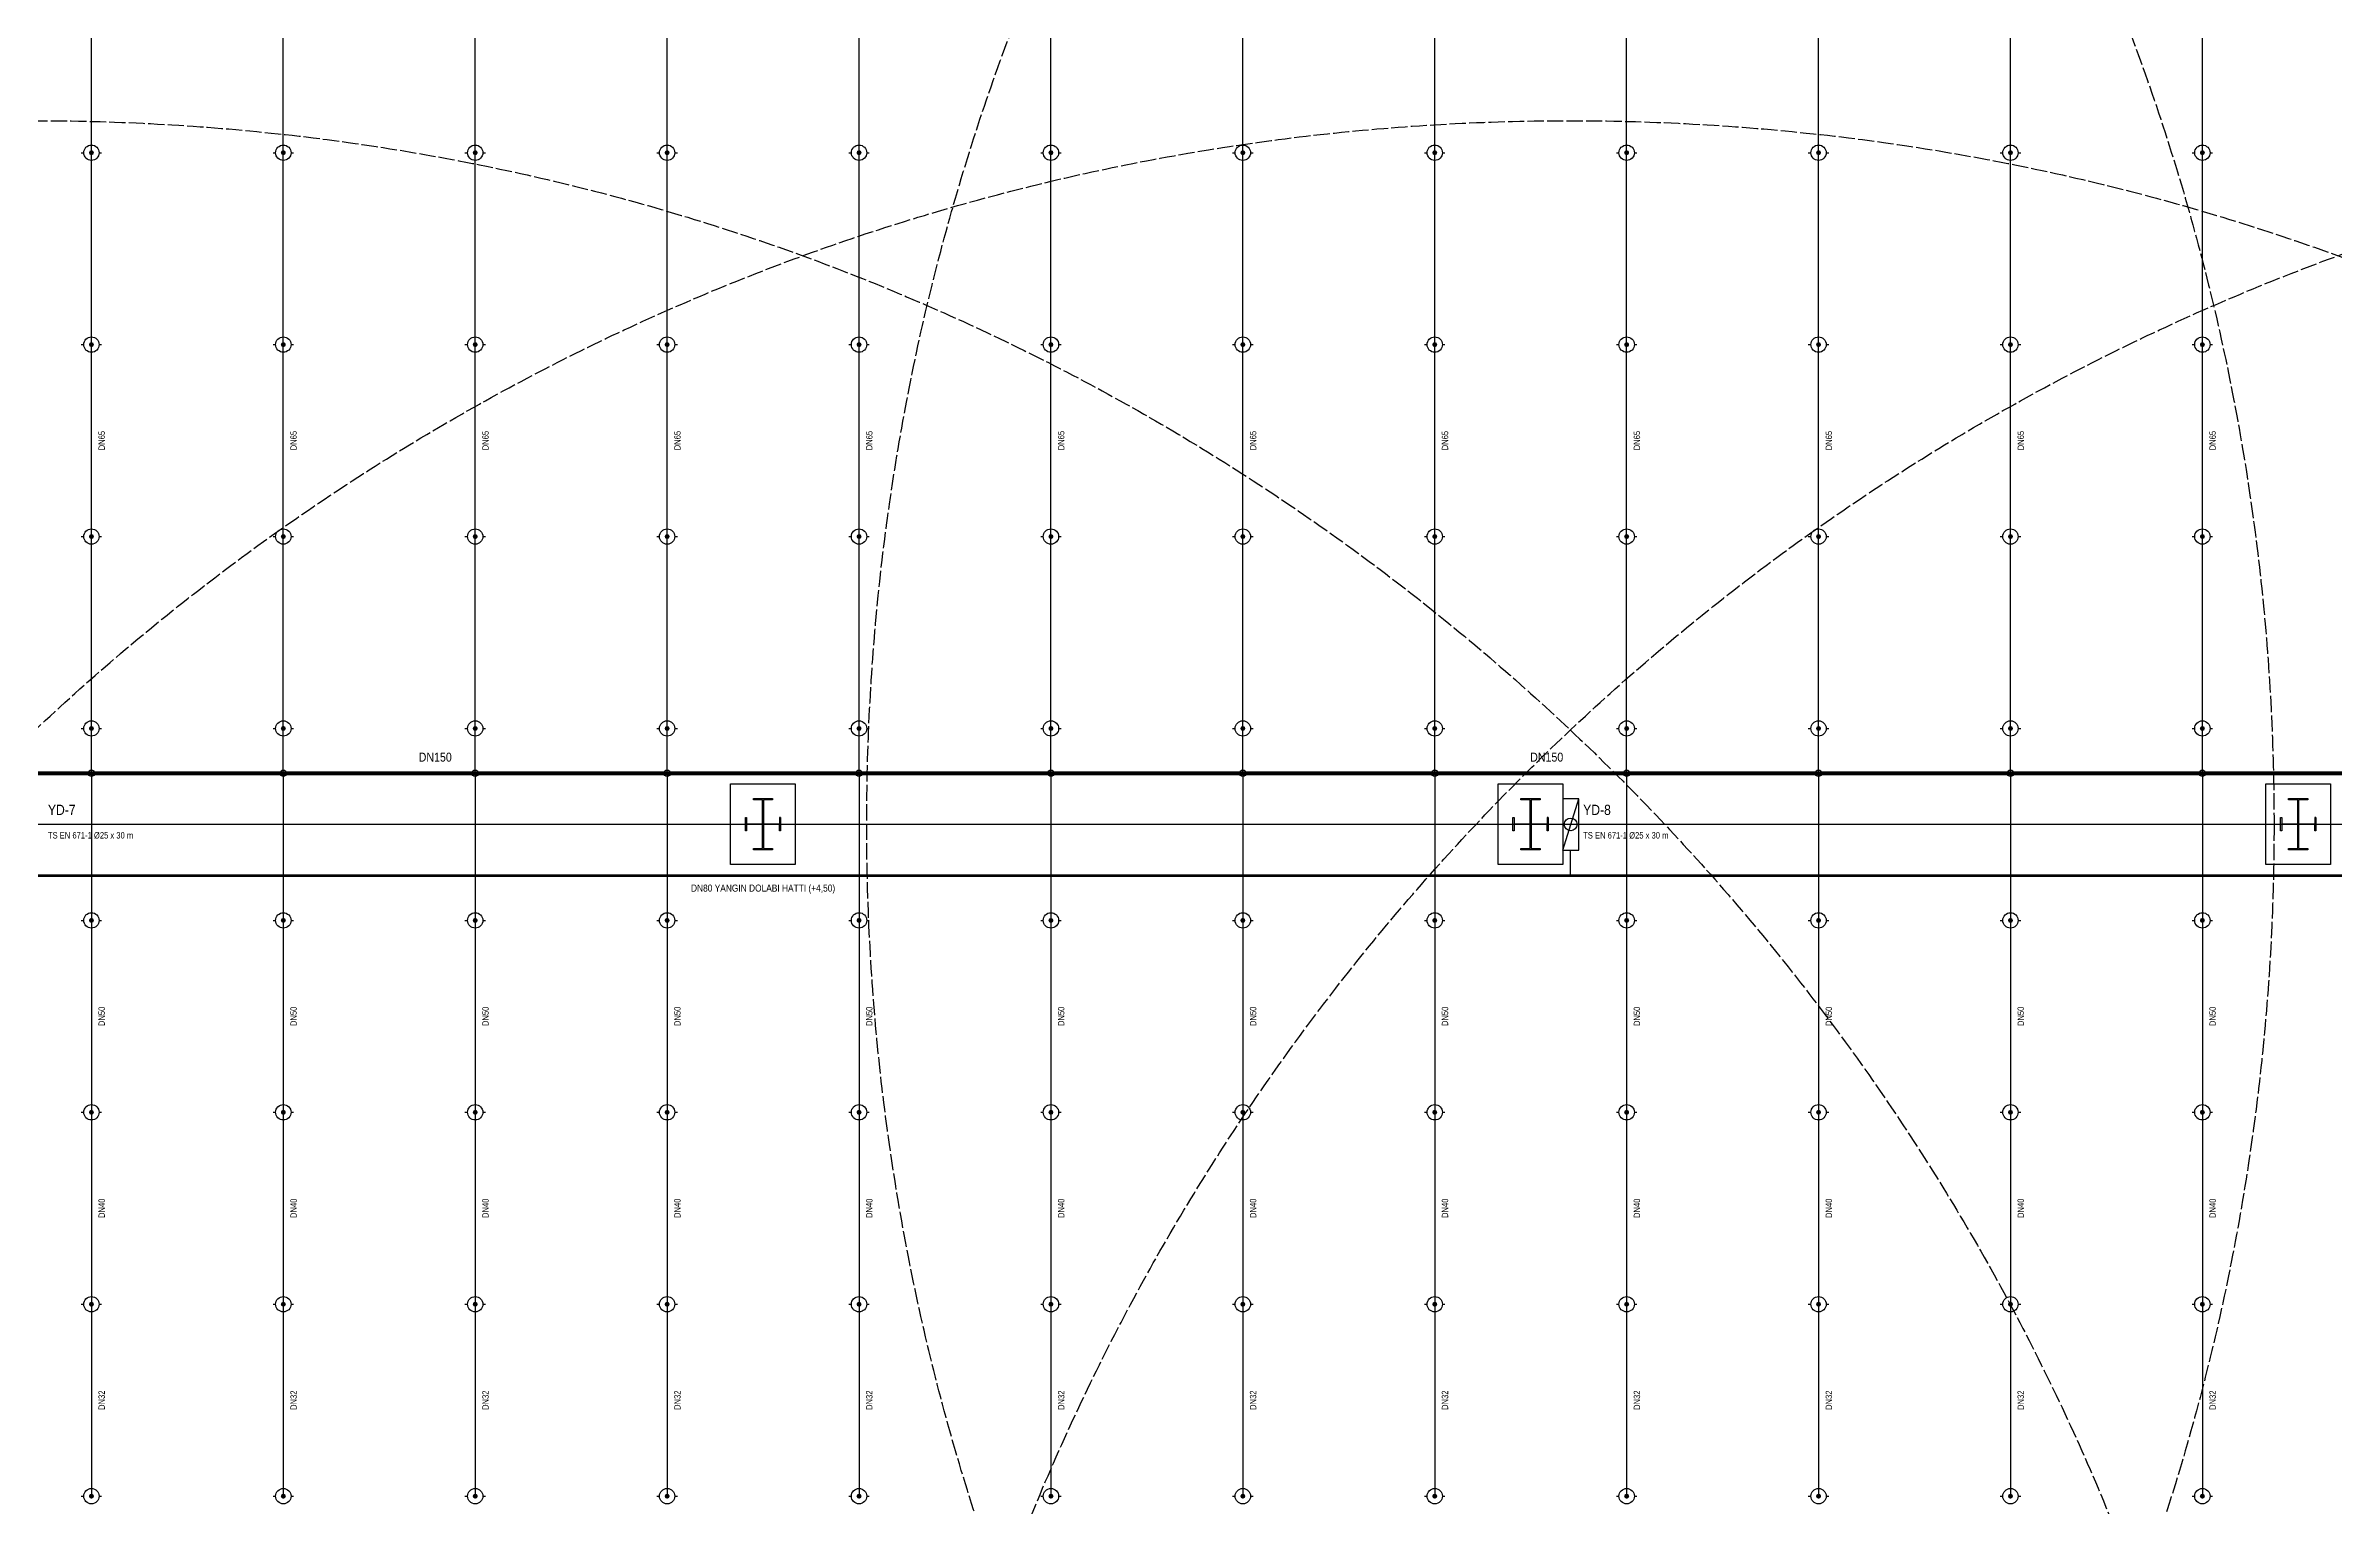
# Model space of a CAD drawing. Header units: centimetres. Extents: x 183171 to 202211, y -17274 to 19108.
# Drawn here: x 186688 to 190265, y 11990 to 14273 of the extents above; entities that cross this region are included whole.
import ezdxf
from ezdxf.enums import TextEntityAlignment as Align

# ---------------------------------------------------------------- set-up
doc = ezdxf.new("R2010")
doc.units = ezdxf.units.CM
doc.header["$LTSCALE"] = 20
doc.linetypes.add('DASHED', pattern=[1.524, 1.27, -0.254])
for name, color, linetype in [('ROTAS-MIMARI', 8, 'CONTINUOUS'), ('ROTAS-MIMARI-AKS', 8, 'CONTINUOUS'), ('ROTAS-MIMARI-KOLON', 8, 'CONTINUOUS'), ('ROTAS-YANGIN-BASLIK', 1, 'CONTINUOUS'), ('ROTAS-YANGIN-CAP', 2, 'CONTINUOUS'), ('ROTAS-YANGIN-DOLAP', 30, 'CONTINUOUS'), ('ROTAS-YANGIN-DOLAP-BORU', 30, 'CONTINUOUS'), ('ROTAS-YANGIN-DOLAP-ETKI', 9, 'DASHED'), ('ROTAS-YANGIN-SPR-ANA', 1, 'CONTINUOUS'), ('ROTAS-YANGIN-SPR-BORU', 1, 'CONTINUOUS')]:
    doc.layers.add(name, color=color, linetype=linetype)
doc.styles.add('ROTAS', font='arial.ttf')

# ---------------------------------------------------------------- blocks, each defined once
blk = doc.blocks.new('ROTAS-SMB-SPR-DIK')
h = blk.add_hatch(color=256)
h.dxf.hatch_style = 1
h.paths.add_polyline_path([(4, 0), (2.8, 2.8), (0, 4), (-2.8, 2.8), (-4, 0), (-2.8, -2.8), (0, -4), (2.8, -2.8)])
for p, q in [((-16, 0), (-12, 0)), ((12, 0), (16, 0))]:
    blk.add_line(p, q)
blk.add_circle((0, 0), 12)
blk = doc.blocks.new('ROTAS-SMB-DOLAP-PLAN')
blk.add_line((0, -40), (25, 40))
blk.add_lwpolyline([(0, -40), (25, -40), (25, 40), (0, 40)], close=True)
blk.add_circle((12.5, 0), 10)

msp = doc.modelspace()

# ---------------------------------------------------------------- linework, layer by layer
at = {"layer": 'ROTAS-MIMARI'}
for points in [[(187758.3, 13119.3), (187859.3, 13119.3), (187859.3, 12993.3), (187758.3, 12993.3), (187758.3, 13119.3)], [(188958.3, 13119.3), (189059.3, 13119.3), (189059.3, 12993.3), (188958.3, 12993.3), (188958.3, 13119.3)], [(190158.3, 13119.3), (190259.3, 13119.3), (190259.3, 12993.3), (190158.3, 12993.3), (190158.3, 13119.3)]]:
    msp.add_lwpolyline(points, dxfattribs=at)
at = {"layer": 'ROTAS-MIMARI-AKS'}
msp.add_lwpolyline([(184958.8, 13056.3), (200258.8, 13056.3)], dxfattribs=at)
at = {"layer": 'ROTAS-MIMARI-KOLON'}
for points in [[(187793.8, 13096.3), (187793.8, 13096.3)], [(187793.8, 13096.3), (187793.8, 13096.3)], [(187793.8, 13094.3), (187793.8, 13096.3)], [(187793.8, 13096.3), (187823.8, 13096.3)], [(187808, 13094.3), (187793.8, 13094.3)], [(187808, 13018.3), (187808, 13094.3)], [(187823.8, 13094.3), (187809.5, 13094.3)], [(187809.5, 13094.3), (187809.5, 13018.3)], [(187823.8, 13096.3), (187823.8, 13094.3)], [(188993.8, 13096.3), (188993.8, 13096.3)], [(188993.8, 13096.3), (188993.8, 13096.3)], [(188993.8, 13094.3), (188993.8, 13096.3)], [(188993.8, 13096.3), (189023.8, 13096.3)], [(189008, 13094.3), (188993.8, 13094.3)], [(189008, 13018.3), (189008, 13094.3)], [(189023.8, 13094.3), (189009.5, 13094.3)], [(189009.5, 13094.3), (189009.5, 13018.3)], [(189023.8, 13096.3), (189023.8, 13094.3)], [(190193.8, 13096.3), (190193.8, 13096.3)], [(190193.8, 13096.3), (190193.8, 13096.3)], [(190193.8, 13094.3), (190193.8, 13096.3)], [(190193.8, 13096.3), (190223.8, 13096.3)], [(190208, 13094.3), (190193.8, 13094.3)], [(190208, 13018.3), (190208, 13094.3)], [(190223.8, 13094.3), (190209.5, 13094.3)], [(190209.5, 13094.3), (190209.5, 13018.3)], [(190223.8, 13096.3), (190223.8, 13094.3)], [(187781.3, 13045.8), (187781.3, 13066.8)], [(187781.3, 13066.8), (187783, 13066.8)], [(187783, 13066.8), (187783, 13056.8)], [(187836.3, 13066.8), (187834.6, 13066.8)], [(187834.6, 13066.8), (187834.6, 13056.8)], [(187836.3, 13066.8), (187836.3, 13045.8)], [(188981.3, 13045.8), (188981.3, 13066.8)], [(188981.3, 13066.8), (188983, 13066.8)], [(188983, 13066.8), (188983, 13056.8)], [(189036.3, 13066.8), (189034.6, 13066.8)], [(189034.6, 13066.8), (189034.6, 13056.8)], [(189036.3, 13066.8), (189036.3, 13045.8)], [(190181.3, 13045.8), (190181.3, 13066.8)], [(190181.3, 13066.8), (190183, 13066.8)], [(190183, 13066.8), (190183, 13056.8)], [(190236.3, 13066.8), (190234.6, 13066.8)], [(190234.6, 13066.8), (190234.6, 13056.8)], [(190236.3, 13066.8), (190236.3, 13045.8)], [(187783, 13045.8), (187781.3, 13045.8)], [(187783, 13056.8), (187834.6, 13056.8)], [(187834.6, 13055.7), (187783, 13055.7)], [(187783, 13055.7), (187783, 13045.8)], [(187834.6, 13045.8), (187834.6, 13055.7)], [(187836.3, 13045.8), (187834.6, 13045.8)], [(188983, 13045.8), (188981.3, 13045.8)], [(188983, 13056.8), (189034.6, 13056.8)], [(189034.6, 13055.7), (188983, 13055.7)], [(188983, 13055.7), (188983, 13045.8)], [(189034.6, 13045.8), (189034.6, 13055.7)], [(189036.3, 13045.8), (189034.6, 13045.8)], [(190183, 13045.8), (190181.3, 13045.8)], [(190183, 13056.8), (190234.6, 13056.8)], [(190234.6, 13055.7), (190183, 13055.7)], [(190183, 13055.7), (190183, 13045.8)], [(190234.6, 13045.8), (190234.6, 13055.7)], [(190236.3, 13045.8), (190234.6, 13045.8)], [(187793.8, 13016.3), (187793.8, 13018.3)], [(187793.8, 13018.3), (187808, 13018.3)], [(187823.8, 13016.3), (187793.8, 13016.3)], [(187809.5, 13018.3), (187823.8, 13018.3)], [(187823.8, 13018.3), (187823.8, 13016.3)], [(188993.8, 13016.3), (188993.8, 13018.3)], [(188993.8, 13018.3), (189008, 13018.3)], [(189023.8, 13016.3), (188993.8, 13016.3)], [(189009.5, 13018.3), (189023.8, 13018.3)], [(189023.8, 13018.3), (189023.8, 13016.3)], [(190193.8, 13016.3), (190193.8, 13018.3)], [(190193.8, 13018.3), (190208, 13018.3)], [(190223.8, 13016.3), (190193.8, 13016.3)], [(190209.5, 13018.3), (190223.8, 13018.3)], [(190223.8, 13018.3), (190223.8, 13016.3)]]:
    msp.add_lwpolyline(points, dxfattribs=at)
at = {"layer": 'ROTAS-YANGIN-DOLAP-BORU'}
for points, const_width in [([(189071, 12976), (189071, 13016)], 2), ([(184609, 12976), (198639, 12976)], 4)]:
    msp.add_lwpolyline(points, dxfattribs=dict(at, const_width=const_width))
at = {"layer": 'ROTAS-YANGIN-DOLAP-ETKI'}
for centre in [(186671, 13056), (189071, 13056), (191471, 13056), (186671, 10656), (189071, 10656), (191471, 10656)]:
    msp.add_circle(centre, 3500, dxfattribs=at)
at = {"layer": 'ROTAS-YANGIN-SPR-ANA', "const_width": 6}
msp.add_lwpolyline([(192509, 13136), (185559, 13136)], dxfattribs=at)
at = {"layer": 'ROTAS-YANGIN-SPR-ANA'}
for centre in [(186759, 13136), (187059, 13136), (187359, 13136), (187659, 13136), (187959, 13136), (188259, 13136), (188559, 13136), (188859, 13136), (189159, 13136), (189459, 13136), (189759, 13136), (190059, 13136)]:
    msp.add_circle(centre, 5, dxfattribs=at)
at = {"layer": 'ROTAS-YANGIN-SPR-BORU'}
for p, q in [((186759, 14106), (186759, 14406)), ((187059, 14106), (187059, 14406)), ((187359, 14106), (187359, 14406)), ((187659, 14106), (187659, 14406)), ((187959, 14106), (187959, 14406)), ((188259, 14106), (188259, 14406)), ((188559, 14106), (188559, 14406)), ((188859, 14106), (188859, 14406)), ((189159, 14106), (189159, 14406)), ((189459, 14106), (189459, 14406)), ((189759, 14106), (189759, 14406)), ((190059, 14106), (190059, 14406)), ((186759, 13806), (186759, 14106)), ((187059, 13806), (187059, 14106)), ((187359, 13806), (187359, 14106)), ((187659, 13806), (187659, 14106)), ((187959, 13806), (187959, 14106)), ((188259, 13806), (188259, 14106)), ((188559, 13806), (188559, 14106)), ((188859, 13806), (188859, 14106)), ((189159, 13806), (189159, 14106)), ((189459, 13806), (189459, 14106)), ((189759, 13806), (189759, 14106)), ((190059, 13806), (190059, 14106)), ((186759, 13506), (186759, 13806)), ((187059, 13506), (187059, 13806)), ((187359, 13506), (187359, 13806)), ((187659, 13506), (187659, 13806)), ((187959, 13506), (187959, 13806)), ((188259, 13506), (188259, 13806)), ((188559, 13506), (188559, 13806)), ((188859, 13506), (188859, 13806)), ((189159, 13506), (189159, 13806)), ((189459, 13506), (189459, 13806)), ((189759, 13506), (189759, 13806)), ((190059, 13506), (190059, 13806)), ((186759, 13206), (186759, 13506)), ((187059, 13206), (187059, 13506)), ((187359, 13206), (187359, 13506)), ((187659, 13206), (187659, 13506)), ((187959, 13206), (187959, 13506)), ((188259, 13206), (188259, 13506)), ((188559, 13206), (188559, 13506)), ((188859, 13206), (188859, 13506)), ((189159, 13206), (189159, 13506)), ((189459, 13206), (189459, 13506)), ((189759, 13206), (189759, 13506)), ((190059, 13206), (190059, 13506)), ((186759, 13136), (186759, 13206)), ((187059, 13136), (187059, 13206)), ((187359, 13136), (187359, 13206)), ((187659, 13136), (187659, 13206)), ((187959, 13136), (187959, 13206)), ((188259, 13136), (188259, 13206)), ((188559, 13136), (188559, 13206)), ((188859, 13136), (188859, 13206)), ((189159, 13136), (189159, 13206)), ((189459, 13136), (189459, 13206)), ((189759, 13136), (189759, 13206)), ((190059, 13136), (190059, 13206)), ((186759, 13136), (186759, 12906)), ((187059, 13136), (187059, 12906)), ((187359, 13136), (187359, 12906)), ((187659, 13136), (187659, 12906)), ((187959, 13136), (187959, 12906)), ((188259, 13136), (188259, 12906)), ((188559, 13136), (188559, 12906)), ((188859, 13136), (188859, 12906)), ((189159, 13136), (189159, 12906)), ((189459, 13136), (189459, 12906)), ((189759, 13136), (189759, 12906)), ((190059, 13136), (190059, 12906)), ((186759, 12906), (186759, 12606)), ((187059, 12906), (187059, 12606)), ((187359, 12906), (187359, 12606)), ((187659, 12906), (187659, 12606)), ((187959, 12906), (187959, 12606)), ((188259, 12906), (188259, 12606)), ((188559, 12906), (188559, 12606)), ((188859, 12906), (188859, 12606)), ((189159, 12906), (189159, 12606)), ((189459, 12906), (189459, 12606)), ((189759, 12906), (189759, 12606)), ((190059, 12906), (190059, 12606)), ((186759, 12606), (186759, 12306)), ((187059, 12606), (187059, 12306)), ((187359, 12606), (187359, 12306)), ((187659, 12606), (187659, 12306)), ((187959, 12606), (187959, 12306)), ((188259, 12606), (188259, 12306)), ((188559, 12606), (188559, 12306)), ((188859, 12606), (188859, 12306)), ((189159, 12606), (189159, 12306)), ((189459, 12606), (189459, 12306)), ((189759, 12606), (189759, 12306)), ((190059, 12606), (190059, 12306)), ((186759, 12306), (186759, 12006)), ((187059, 12306), (187059, 12006)), ((187359, 12306), (187359, 12006)), ((187659, 12306), (187659, 12006)), ((187959, 12306), (187959, 12006)), ((188259, 12306), (188259, 12006)), ((188559, 12306), (188559, 12006)), ((188859, 12306), (188859, 12006)), ((189159, 12306), (189159, 12006)), ((189459, 12306), (189459, 12006)), ((189759, 12306), (189759, 12006)), ((190059, 12306), (190059, 12006))]:
    msp.add_line(p, q, dxfattribs=at)

# ---------------------------------------------------------------- block references
at = {"layer": 'ROTAS-YANGIN-BASLIK'}
for p in [(186759, 14106), (187059, 14106), (187359, 14106), (187659, 14106), (187959, 14106), (188259, 14106), (188559, 14106), (188859, 14106), (189159, 14106), (189459, 14106), (189759, 14106), (190059, 14106), (186759, 13806), (187059, 13806), (187359, 13806), (187659, 13806), (187959, 13806), (188259, 13806), (188559, 13806), (188859, 13806), (189159, 13806), (189459, 13806), (189759, 13806), (190059, 13806), (186759, 13506), (187059, 13506), (187359, 13506), (187659, 13506), (187959, 13506), (188259, 13506), (188559, 13506), (188859, 13506), (189159, 13506), (189459, 13506), (189759, 13506), (190059, 13506), (186759, 13206), (187059, 13206), (187359, 13206), (187659, 13206), (187959, 13206), (188259, 13206), (188559, 13206), (188859, 13206), (189159, 13206), (189459, 13206), (189759, 13206), (190059, 13206), (186759, 12906), (187059, 12906), (187359, 12906), (187659, 12906), (187959, 12906), (188259, 12906), (188559, 12906), (188859, 12906), (189159, 12906), (189459, 12906), (189759, 12906), (190059, 12906), (186759, 12606), (187059, 12606), (187359, 12606), (187659, 12606), (187959, 12606), (188259, 12606), (188559, 12606), (188859, 12606), (189159, 12606), (189459, 12606), (189759, 12606), (190059, 12606), (186759, 12306), (187059, 12306), (187359, 12306), (187659, 12306), (187959, 12306), (188259, 12306), (188559, 12306), (188859, 12306), (189159, 12306), (189459, 12306), (189759, 12306), (190059, 12306), (186759, 12006), (187059, 12006), (187359, 12006), (187659, 12006), (187959, 12006), (188259, 12006), (188559, 12006), (188859, 12006), (189159, 12006), (189459, 12006), (189759, 12006), (190059, 12006)]:
    msp.add_blockref('ROTAS-SMB-SPR-DIK', p, dxfattribs=at)
at = {"layer": 'ROTAS-YANGIN-DOLAP'}
msp.add_blockref('ROTAS-SMB-DOLAP-PLAN', (189059, 13056), dxfattribs=at)

# ---------------------------------------------------------------- texts
at = {"layer": 'ROTAS-YANGIN-CAP', "style": 'ROTAS', "width": 0.85}
for s, p in [('DN65', (186775, 13656)), ('DN65', (187075, 13656)), ('DN65', (187375, 13656)), ('DN65', (187675, 13656)), ('DN65', (187975, 13656)), ('DN65', (188275, 13656)), ('DN65', (188575, 13656)), ('DN65', (188875, 13656)), ('DN65', (189175, 13656)), ('DN65', (189475, 13656)), ('DN65', (189775, 13656)), ('DN65', (190075, 13656)), ('DN50', (186775, 12756)), ('DN50', (187075, 12756)), ('DN50', (187375, 12756)), ('DN50', (187675, 12756)), ('DN50', (187975, 12756)), ('DN50', (188275, 12756)), ('DN50', (188575, 12756)), ('DN50', (188875, 12756)), ('DN50', (189175, 12756)), ('DN50', (189475, 12756)), ('DN50', (189775, 12756)), ('DN50', (190075, 12756)), ('DN40', (186775, 12456)), ('DN40', (187075, 12456)), ('DN40', (187375, 12456)), ('DN40', (187675, 12456)), ('DN40', (187975, 12456)), ('DN40', (188275, 12456)), ('DN40', (188575, 12456)), ('DN40', (188875, 12456)), ('DN40', (189175, 12456)), ('DN40', (189475, 12456)), ('DN40', (189775, 12456)), ('DN40', (190075, 12456)), ('DN32', (186775, 12156)), ('DN32', (187075, 12156)), ('DN32', (187375, 12156)), ('DN32', (187675, 12156)), ('DN32', (187975, 12156)), ('DN32', (188275, 12156)), ('DN32', (188575, 12156)), ('DN32', (188875, 12156)), ('DN32', (189175, 12156)), ('DN32', (189475, 12156)), ('DN32', (189775, 12156)), ('DN32', (190075, 12156))]:
    msp.add_text(s, height=10, rotation=90, dxfattribs=at).set_placement(p, align=Align.MIDDLE_CENTER)
for p in [(187296.5, 13150), (189034, 13150)]:
    msp.add_text('DN150', height=14, dxfattribs=at).set_placement(p, align=Align.BOTTOM_CENTER)
msp.add_text('DN80 YANGIN DOLABI HATTI (+4,50)', height=11, dxfattribs=at).set_placement((187809, 12962), align=Align.TOP_CENTER)
at = {"layer": 'ROTAS-YANGIN-DOLAP', "style": 'ROTAS', "width": 0.85}
for s, p in [('YD-7', (186691, 13066)), ('YD-8', (189091, 13066))]:
    msp.add_text(s, height=16, dxfattribs=at).set_placement(p, align=Align.BOTTOM_LEFT)
for p in [(186691, 13044), (189091, 13044)]:
    msp.add_text('TS EN 671-1 Ø25 x 30 m', height=10, dxfattribs=at).set_placement(p, align=Align.TOP_LEFT)

doc.saveas('drawing.dxf')
